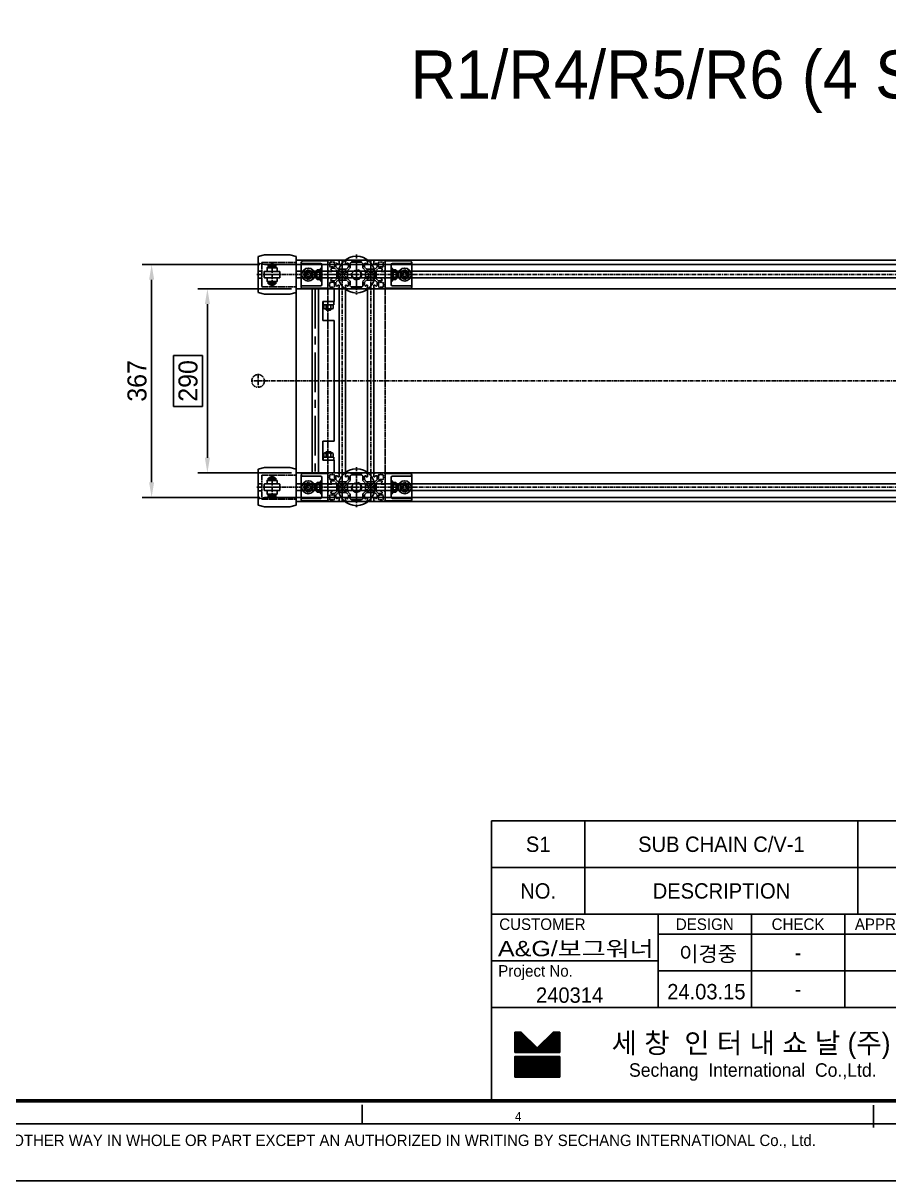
# Model space of a CAD drawing. Header units: inches. Extents: x 0 to 77285, y -118 to 40065.
# Drawn here: x 2496 to 3860, y 36501 to 38325 of the extents above; entities that cross this region are included whole.
import ezdxf
from ezdxf.enums import TextEntityAlignment as Align

# ---------------------------------------------------------------- set-up
doc = ezdxf.new("R2010")
doc.units = ezdxf.units.IN
doc.header["$LTSCALE"] = 5
doc.header["$MEASUREMENT"] = 0
for name, pattern in [('CENTER', [2, 1.25, -0.25, 0.25, -0.25]), ('CENTERX2', [4, 2.5, -0.5, 0.5, -0.5]), ('HIDDEN', [0.375, 0.25, -0.125])]:
    doc.linetypes.add(name, pattern=pattern)
for name, color, linetype in [('11', 1, 'CENTER'), ('22', 2, 'HIDDEN'), ('44', 4, 'Continuous'), ('77', 40, 'HIDDEN'), ('A', 8, 'Continuous'), ('B', 123, 'Continuous'), ('G', 231, 'Continuous'), ('T', 3, 'Continuous')]:
    doc.layers.add(name, color=color, linetype=linetype)
doc.styles.add('SCI', font='')
doc.styles.get('SCI').set_extended_font_data('Gulim')
doc.dimstyles.new('S', dxfattribs={"dimscale": 100, "dimtxt": 2.5, "dimasz": 2, "dimexe": 1.25, "dimexo": 0.625, "dimgap": -0.625, "dimtad": 1, "dimdec": 8, "dimtxsty": 'SCI', "dimcen": 2.5, "dimclrd": 1, "dimclre": 1, "dimclrt": 7, "dimadec": 8, "dimazin": 2, "dimtfac": 1, "dimtdec": 8, "dimtmove": 0, "dimatfit": 3, "dimfxl": 1, "dimarcsym": 0})
doc.dimstyles.new('SCH', dxfattribs={"dimtxt": 2.5, "dimasz": 2, "dimexe": 1.25, "dimexo": 0.625, "dimtad": 1, "dimdec": 8, "dimtxsty": 'SCI', "dimcen": 2.5, "dimclrd": 4, "dimclre": 4, "dimclrt": 7, "dimadec": 8, "dimazin": 2, "dimtfac": 1, "dimtdec": 8, "dimtmove": 0, "dimatfit": 3, "dimfxl": 1, "dimarcsym": 0})

# ---------------------------------------------------------------- blocks, each defined once
blk = doc.blocks.new('A$C47db6cef')
at = {"ltscale": 0.506191}
for p, q in [((0, 43), (0, 28.5)), ((16.5, 45), (2, 45)), ((3.1, 40.5), (2.3, 41.3)), ((3.7, 42.7), (4.5, 41.9)), ((8.5, 41.9), (9.3, 42.7)), ((10.7, 41.3), (9.9, 40.5)), ((12.5, 34.5), (12.5, 39)), ((15.5, 39), (17.5, 39)), ((16.5, 43.5), (16.5, 45)), ((28.5, 45), (16.5, 45)), ((17.5, 43.5), (16.5, 43.5)), ((17.5, 39), (17.5, 43.5)), ((27.5, 43.5), (27.5, 39)), ((28.5, 43.5), (27.5, 43.5)), ((27.5, 39), (29.5, 39)), ((28.5, 45), (28.5, 43.5)), ((36.5, 45), (28.5, 45)), ((32.5, 39), (32.5, 34.5)), ((35, 33), (35, 39.5)), ((37, 44.5), (36.5, 45)), ((44.7, 44.5), (37, 44.5)), ((37.5, 42), (52.5, 42)), ((45, 44.2), (44.7, 44.5)), ((45.3, 44.5), (45, 44.2)), ((53, 44.5), (45.3, 44.5)), ((53.5, 45), (53, 44.5)), ((61.5, 45), (53.5, 45)), ((55, 39.5), (55, 33)), ((57.5, 34.5), (57.5, 39)), ((60.5, 39), (62.5, 39)), ((61.5, 43.5), (61.5, 45)), ((73.5, 45), (61.5, 45)), ((62.5, 43.5), (61.5, 43.5)), ((62.5, 39), (62.5, 43.5)), ((72.5, 43.5), (72.5, 39)), ((73.5, 43.5), (72.5, 43.5)), ((72.5, 39), (74.5, 39)), ((73.5, 45), (73.5, 43.5)), ((88, 45), (73.5, 45)), ((77.5, 39), (77.5, 34.5)), ((80.1, 40.5), (79.3, 41.3)), ((80.7, 42.7), (81.5, 41.9)), ((85.5, 41.9), (86.3, 42.7)), ((87.7, 41.3), (86.9, 40.5)), ((90, 28.5), (90, 43)), ((0, 28.5), (1.5, 28.5)), ((0, 28.5), (0, 16.5)), ((1.5, 28.5), (1.5, 27.5)), ((1.5, 27.5), (6, 27.5)), ((2.3, 35.7), (3.1, 36.5)), ((4.5, 35.1), (3.7, 34.3)), ((6, 32.5), (10.5, 32.5)), ((6, 27.5), (6, 29.5)), ((9.3, 34.3), (8.5, 35.1)), ((9.9, 36.5), (10.7, 35.7)), ((10.5, 32.5), (14, 29)), ((16, 31), (12.5, 34.5)), ((14, 29), (14, 22.8)), ((14, 22.8), (14.3, 22.5)), ((14.3, 22.5), (14, 22.2)), ((14, 22.2), (14, 16)), ((22.2, 31), (16, 31)), ((16, 26.3), (16, 28)), ((19.5, 24.2), (16, 26.3)), ((16, 18.7), (19.5, 20.8)), ((16, 17), (16, 18.7)), ((17, 29), (18.7, 29)), ((18.7, 29), (20.8, 25.5)), ((20.8, 19.5), (18.7, 16)), ((22.5, 30.7), (22.2, 31)), ((22.8, 31), (22.5, 30.7)), ((29, 31), (22.8, 31)), ((24.2, 25.5), (26.3, 29)), ((26.3, 16), (24.2, 19.5)), ((29, 26.3), (25.5, 24.2)), ((25.5, 20.8), (29, 18.7)), ((26.3, 29), (28, 29)), ((32.5, 34.5), (29, 31)), ((29, 28), (29, 26.3)), ((29, 18.7), (29, 17)), ((31, 29), (35, 33)), ((31, 16), (31, 29)), ((55, 33), (59, 29)), ((61, 31), (57.5, 34.5)), ((59, 29), (59, 16)), ((67.2, 31), (61, 31)), ((61, 26.3), (61, 28)), ((64.5, 24.2), (61, 26.3)), ((61, 18.7), (64.5, 20.8)), ((61, 17), (61, 18.7)), ((62, 29), (63.7, 29)), ((63.7, 29), (65.8, 25.5)), ((65.8, 19.5), (63.7, 16)), ((67.5, 30.7), (67.2, 31)), ((67.8, 31), (67.5, 30.7)), ((74, 31), (67.8, 31)), ((69.2, 25.5), (71.3, 29)), ((71.3, 16), (69.2, 19.5)), ((74, 26.3), (70.5, 24.2)), ((70.5, 20.8), (74, 18.7)), ((71.3, 29), (73, 29)), ((77.5, 34.5), (74, 31)), ((74, 28), (74, 26.3)), ((74, 18.7), (74, 17)), ((75.7, 22.5), (76, 22.8)), ((76, 22.2), (75.7, 22.5)), ((76, 29), (79.5, 32.5)), ((76, 22.8), (76, 29)), ((76, 16), (76, 22.2)), ((79.3, 35.7), (80.1, 36.5)), ((79.5, 32.5), (84, 32.5)), ((81.5, 35.1), (80.7, 34.3)), ((84, 29.5), (84, 27.5)), ((84, 27.5), (88.5, 27.5)), ((86.3, 34.3), (85.5, 35.1)), ((86.9, 36.5), (87.7, 35.7)), ((88.5, 28.5), (90, 28.5)), ((88.5, 27.5), (88.5, 28.5)), ((90, 16.5), (90, 28.5)), ((0, 16.5), (0, 2)), ((1.5, 16.5), (0, 16.5)), ((1.5, 17.5), (1.5, 16.5)), ((6, 17.5), (1.5, 17.5)), ((2, 0), (16.5, 0)), ((3.1, 8.5), (2.3, 9.3)), ((2.3, 3.7), (3.1, 4.5)), ((3.7, 10.7), (4.5, 9.9)), ((4.5, 3.1), (3.7, 2.3)), ((6, 15.5), (6, 17.5)), ((10.5, 12.5), (6, 12.5)), ((8.5, 9.9), (9.3, 10.7)), ((9.3, 2.3), (8.5, 3.1)), ((10.7, 9.3), (9.9, 8.5)), ((9.9, 4.5), (10.7, 3.7)), ((14, 16), (10.5, 12.5)), ((12.5, 10.5), (16, 14)), ((12.5, 6), (12.5, 10.5)), ((17.5, 6), (15.5, 6)), ((16, 14), (22.2, 14)), ((16.5, 1.5), (17.5, 1.5)), ((16.5, 0), (16.5, 1.5)), ((16.5, 0), (28.5, 0)), ((18.7, 16), (17, 16)), ((17.5, 1.5), (17.5, 6)), ((22.2, 14), (22.5, 14.3)), ((22.5, 14.3), (22.8, 14)), ((22.8, 14), (29, 14)), ((28, 16), (26.3, 16)), ((27.5, 6), (27.5, 1.5)), ((29.5, 6), (27.5, 6)), ((27.5, 1.5), (28.5, 1.5)), ((28.5, 1.5), (28.5, 0)), ((28.5, 0), (35.5, 0)), ((29, 14), (32.5, 10.5)), ((35, 12), (31, 16)), ((32.5, 10.5), (32.5, 6)), ((35, 5.5), (35, 12)), ((35.5, 0), (36, 0.5)), ((36, 0.5), (44.7, 0.5)), ((52.5, 3), (37.5, 3)), ((44.7, 0.5), (45, 0.8)), ((45, 0.8), (45.3, 0.5)), ((45.3, 0.5), (54, 0.5)), ((54, 0.5), (54.5, 0)), ((59, 16), (55, 12)), ((55, 12), (55, 5.5)), ((57.5, 10.5), (61, 14)), ((57.5, 6), (57.5, 10.5)), ((62.5, 6), (60.5, 6)), ((61, 14), (67.2, 14)), ((61.5, 1.5), (62.5, 1.5)), ((61.5, 0), (61.5, 1.5)), ((63.7, 16), (62, 16)), ((62.5, 1.5), (62.5, 6)), ((67.2, 14), (67.5, 14.3)), ((67.5, 14.3), (67.8, 14)), ((67.8, 14), (74, 14)), ((73, 16), (71.3, 16)), ((72.5, 6), (72.5, 1.5)), ((74.5, 6), (72.5, 6)), ((72.5, 1.5), (73.5, 1.5)), ((73.5, 1.5), (73.5, 0)), ((74, 14), (77.5, 10.5)), ((79.5, 12.5), (76, 16)), ((77.5, 10.5), (77.5, 6)), ((80.1, 8.5), (79.3, 9.3)), ((79.3, 3.7), (80.1, 4.5)), ((84, 12.5), (79.5, 12.5)), ((80.7, 10.7), (81.5, 9.9)), ((81.5, 3.1), (80.7, 2.3)), ((84, 17.5), (84, 15.5)), ((88.5, 17.5), (84, 17.5)), ((85.5, 9.9), (86.3, 10.7)), ((86.3, 2.3), (85.5, 3.1)), ((87.7, 9.3), (86.9, 8.5)), ((86.9, 4.5), (87.7, 3.7)), ((88.5, 16.5), (88.5, 17.5)), ((90, 16.5), (88.5, 16.5)), ((90, 2), (90, 16.5))]:
    blk.add_line(p, q, dxfattribs=at)
for p, q in [((54.5, 0), (61.5, 0)), ((61.5, 0), (73.5, 0)), ((73.5, 0), (88, 0))]:
    blk.add_line(p, q)
for centre, radius, start, end in [((2, 43), 2, 90, 180), ((6.5, 38.5), 5, 123.463, 146.537), ((6.5, 38.5), 4, 149.4775, 210.5225), ((6.5, 38.5), 4, 59.4775, 120.5225), ((6.5, 38.5), 5, 33.463, 56.537), ((6.5, 38.5), 4, 329.4775, 30.5225), ((14, 39), 1.5, 0, 180), ((31, 39), 1.5, 0, 180), ((37.5, 39.5), 2.5, 90, 180), ((52.5, 39.5), 2.5, 0, 90), ((59, 39), 1.5, 0, 180), ((76, 39), 1.5, 0, 180), ((83.5, 38.5), 5, 123.463, 146.537), ((83.5, 38.5), 4, 149.4775, 210.5225), ((83.5, 38.5), 4, 59.4775, 120.5225), ((83.5, 38.5), 5, 33.463, 56.537), ((83.5, 38.5), 4, 329.4775, 30.5225), ((88, 43), 2, 0, 90), ((6.5, 38.5), 5, 213.463, 236.537), ((6.5, 38.5), 4, 239.4775, 300.5225), ((6, 31), 1.5, 90, 270), ((6.5, 38.5), 5, 303.463, 326.537), ((17, 28), 1, 90, 180), ((22.5, 22.5), 3.5, 150, 210), ((22.5, 22.5), 3.5, 60, 120), ((22.5, 22.5), 3.5, 240, 300), ((22.5, 22.5), 3.5, 330, 30), ((28, 28), 1, 0, 90), ((62, 28), 1, 90, 180), ((67.5, 22.5), 3.5, 150, 210), ((67.5, 22.5), 3.5, 60, 120), ((67.5, 22.5), 3.5, 240, 300), ((67.5, 22.5), 3.5, 330, 30), ((73, 28), 1, 0, 90), ((83.5, 38.5), 5, 213.463, 236.537), ((83.5, 38.5), 4, 239.4775, 300.5225), ((84, 31), 1.5, 270, 90), ((83.5, 38.5), 5, 303.463, 326.537), ((2, 2), 2, 180, 270), ((6.5, 6.5), 5, 123.463, 146.537), ((6.5, 6.5), 5, 213.463, 236.537), ((6.5, 6.5), 4, 149.4775, 210.5225), ((6, 14), 1.5, 90, 270), ((6.5, 6.5), 4, 59.4775, 120.5225), ((6.5, 6.5), 4, 239.4775, 300.5225), ((6.5, 6.5), 5, 33.463, 56.537), ((6.5, 6.5), 5, 303.463, 326.537), ((6.5, 6.5), 4, 329.4775, 30.5225), ((14, 6), 1.5, 180, 0), ((17, 17), 1, 180, 270), ((28, 17), 1, 270, 0), ((31, 6), 1.5, 180, 0), ((37.5, 5.5), 2.5, 180, 270), ((52.5, 5.5), 2.5, 270, 0), ((59, 6), 1.5, 180, 0), ((62, 17), 1, 180, 270), ((73, 17), 1, 270, 0), ((76, 6), 1.5, 180, 0), ((83.5, 6.5), 5, 123.463, 146.537), ((83.5, 6.5), 5, 213.463, 236.537), ((83.5, 6.5), 4, 149.4775, 210.5225), ((83.5, 6.5), 4, 59.4775, 120.5225), ((83.5, 6.5), 4, 239.4775, 300.5225), ((84, 14), 1.5, 270, 90), ((83.5, 6.5), 5, 33.463, 56.537), ((83.5, 6.5), 5, 303.463, 326.537), ((83.5, 6.5), 4, 329.4775, 30.5225), ((88, 2), 2, 270, 0)]:
    blk.add_arc(centre, radius, start, end, dxfattribs=at)
at = {"layer": '11', "ltscale": 0.506191}
for p, q in [((22.5, 45), (22.5, 0)), ((67.5, 0), (67.5, 45)), ((90, 22.5), (0, 22.5))]:
    blk.add_line(p, q, dxfattribs=at)
at = {"layer": '11'}
blk.add_line((45, 45), (45, 0), dxfattribs=at)
at = {"layer": 'A', "ltscale": 0.506191}
for p, q in [((0, 45), (0, 43)), ((2, 45), (0, 45)), ((53.5, 45), (36.5, 45)), ((90, 45), (88, 45)), ((90, 43), (90, 45)), ((0, 2), (0, 0)), ((0, 0), (2, 0)), ((35.5, 0), (54.5, 0)), ((90, 0), (90, 2))]:
    blk.add_line(p, q, dxfattribs=at)
at = {"layer": 'A'}
blk.add_line((88, 0), (90, 0), dxfattribs=at)
blk = doc.blocks.new('A$C632A6005')
for p, q in [((-21.5, 0), (-21.5, -40)), ((21.5, 0), (-21.5, 0)), ((-17.5, -40), (-17.5, -11.5)), ((-15.5, -9.5), (15.5, -9.5)), ((10.3, -9.5), (-10.2, -9.5)), ((-10.2, -9.5), (-10.2, -11)), ((-10.2, -11), (10.3, -11)), ((-10.2, -11), (-7.5, -12.3)), ((-7.5, -12.3), (-7.5, -16.9)), ((-7.5, -16.9), (-6.4, -17.5)), ((-6.4, -17.5), (6.4, -17.5)), ((-4, -18.2), (-4, -17.5)), ((-4, -18.2), (4, -18.2)), ((-3.2, -19), (-4, -18.2)), ((-3.8, -16.9), (-3.8, -12.3)), ((3.2, -19), (4, -18.2)), ((3.8, -16.9), (3.8, -12.3)), ((4, -18.2), (4, -17.5)), ((6.4, -17.5), (7.5, -16.9)), ((7.5, -12.3), (10.3, -11)), ((7.5, -16.9), (7.5, -12.3)), ((10.3, -11), (10.3, -9.5)), ((17.5, -40), (17.5, -11.5)), ((21.5, -40.1), (21.5, 0)), ((-3.8, -24.5), (-7.5, -31)), ((-7.5, -31), (-3.8, -37.5)), ((3.8, -24.5), (-3.8, -24.5)), ((-3.2, -19), (3.2, -19)), ((7.5, -31), (3.8, -24.5)), ((3.8, -37.5), (7.5, -31)), ((-19.5, -42), (19.6, -42)), ((-3.8, -37.5), (3.8, -37.5))]:
    blk.add_line(p, q)
for radius in [10.2, 6.5, 4, 3.2]:
    blk.add_circle((0, -31), radius)
for centre, radius, start, end in [((-15.5, -11.5), 2, 90, 180), ((-5.6, -9.9), 3.06, 232.1211, 307.8789), ((-5.6, -14.4), 3.06, 232.1211, 307.8789), ((0, -1.7), 11.3, 250.5288, 289.4712), ((0, -6.2), 11.3, 250.5288, 289.4712), ((5.6, -9.9), 3.06, 232.1211, 307.8789), ((5.6, -14.4), 3.06, 232.1211, 307.8789), ((15.5, -11.5), 2, 0, 90), ((0, -22.5), 4.1, 121.3886, 166.7272), ((0, -22.5), 4.1, 13.2728, 58.6114), ((-19.5, -40), 2, 180, 270), ((-19.5, -40), 2, 270, 0), ((19.5, -40), 2, 180, 270), ((19.6, -40.1), 1.9, 270, 0)]:
    blk.add_arc(centre, radius, start, end)
blk = doc.blocks.new('A$C08fce532')
for p, q in [((-22.5, 90), (-22.5, 0)), ((-22.5, 90), (-22.5, 0)), ((312.5, 90), (22.5, 90)), ((22.5, 0), (22.5, 90)), ((312.5, 0), (312.5, 90)), ((357.5, 90), (357.5, 0)), ((312.5, 0), (22.5, 0))]:
    blk.add_line(p, q)
at = {"layer": '11'}
for p, q in [((312.5, 67.5), (22.5, 67.5)), ((-31.5, 45), (31.5, 45)), ((303.5, 45), (366.5, 45)), ((312.5, 22.5), (22.5, 22.5))]:
    blk.add_line(p, q, dxfattribs=at)
at = {"layer": '22'}
for centre in [(0, 45), (335, 45)]:
    blk.add_circle(centre, 6.92, dxfattribs=at)
at = {"layer": '44'}
for centre in [(0, 45), (335, 45)]:
    blk.add_circle(centre, 29, dxfattribs=at)
at = {"layer": 'A'}
for p, q in [((312.5, 72.5), (22.5, 72.5)), ((312.5, 62.5), (22.5, 62.5)), ((312.5, 27.5), (22.5, 27.5)), ((312.5, 17.5), (22.5, 17.5))]:
    blk.add_line(p, q, dxfattribs=at)
at = {"layer": 'T'}
for centre in [(0, 45), (335, 45)]:
    blk.add_arc(centre, 8, 255, 165, dxfattribs=at)
at = {"xscale": -1.000000000000001, "rotation": 90}
blk.add_blockref('A$C47db6cef', (22.5, 90), dxfattribs=at)
at = {"rotation": 270}
blk.add_blockref('A$C47db6cef', (312.5, 90), dxfattribs=at)
at = {"layer": '44', "xscale": -1, "rotation": 180}
for p in [(0, 90), (335, 90)]:
    blk.add_blockref('A$C632A6005', p, dxfattribs=at)
at = {"layer": '44'}
for p in [(0, 0), (335, 0)]:
    blk.add_blockref('A$C632A6005', p, dxfattribs=at)
blk = doc.blocks.new('A$C024ea68c')
for p, q in [((-12.3, 4.65), (-12.3, -4.65)), ((-11.8, 5.15), (11.8, 5.15)), ((-7.94, 10.35), (-7.94, 5.15)), ((-7.44, 10.85), (7.44, 10.85)), ((-6, 14.35), (6, 14.35)), ((-6, 14.35), (-6, 10.85)), ((-6, 12.85), (6, 12.85)), ((-4.5, 15.35), (4.5, 15.35)), ((-4.5, 15.35), (-4.5, 14.35)), ((-1.985, 17), (1.985, 17)), ((-1.985, 17), (-1.985, 15.35)), ((1.985, 17), (1.985, 15.35)), ((4.5, 15.35), (4.5, 14.35)), ((6, 14.35), (6, 10.85)), ((7.94, 10.35), (7.94, 5.15)), ((12.3, 4.65), (12.3, -4.65)), ((-11.8, -5.15), (11.8, -5.15)), ((-7.94, -5.15), (-7.94, -10.35)), ((-7.44, -10.85), (7.44, -10.85)), ((-6, -10.85), (-6, -14.35)), ((-6, -12.85), (6, -12.85)), ((-6, -14.35), (6, -14.35)), ((-4.5, -15.35), (-4.5, -14.35)), ((-4.5, -15.35), (4.5, -15.35)), ((-1.985, -17), (-1.985, -15.35)), ((-1.985, -17), (1.985, -17)), ((1.985, -17), (1.985, -15.35)), ((4.5, -15.35), (4.5, -14.35)), ((6, -10.85), (6, -14.35)), ((7.94, -5.15), (7.94, -10.35))]:
    blk.add_line(p, q)
for centre, start, end in [((-11.8, 4.65), 90, 180), ((-7.44, 10.35), 90, 180), ((7.44, 10.35), 0, 90), ((11.8, 4.65), 0, 90), ((-11.8, -4.65), 180, 270), ((-7.44, -10.35), 180, 270), ((7.44, -10.35), 270, 0), ((11.8, -4.65), 270, 0)]:
    blk.add_arc(centre, 0.5, start, end)
at = {"layer": '11'}
for p, q in [((-13.3, 0), (13.3, 0)), ((0, 17.35), (0, -17.35))]:
    blk.add_line(p, q, dxfattribs=at)
blk = doc.blocks.new('A$C2389a0cc')
for p, q in [((0, 60), (20, 60)), ((0, 0), (0, 60)), ((20, 42), (20, 60)), ((20, 42), (20, 60)), ((20, 42.5), (20, 59.5)), ((20, 59.5), (25, 59.5)), ((20, 59.5), (25, 59.5)), ((25, 59.5), (25, 42.5)), ((25, 59.5), (25, 42.5)), ((25, 56.6), (25, 45.4)), ((25, 56.6), (25, 45.4)), ((25.6, 58.5), (30.9, 58.5)), ((25.6, 58.5), (30.9, 58.5)), ((25.6, 54.8), (30.9, 54.8)), ((25.6, 54.8), (30.9, 54.8)), ((31.5, 56.6), (31.5, 45.4)), ((31.5, 56.6), (31.5, 45.4)), ((32.7, 55), (31.5, 55)), ((32.7, 55), (31.5, 55)), ((32.7, 47), (32.7, 55)), ((33.4, 54.3), (32.7, 55)), ((32.7, 47), (32.7, 55)), ((33.4, 54.3), (32.7, 55)), ((50, 42), (50, 60)), ((50, 60), (240, 60)), ((240, 42), (240, 60)), ((256.6, 54.3), (257.3, 55)), ((256.6, 54.3), (257.3, 55)), ((257.3, 47), (257.3, 55)), ((257.3, 55), (258.5, 55)), ((257.3, 47), (257.3, 55)), ((257.3, 55), (258.5, 55)), ((258.5, 56.6), (258.5, 45.4)), ((258.5, 56.6), (258.5, 45.4)), ((264.4, 58.5), (259.1, 58.5)), ((264.4, 58.5), (259.1, 58.5)), ((264.4, 54.8), (259.1, 54.8)), ((264.4, 54.8), (259.1, 54.8)), ((265, 59.5), (265, 42.5)), ((270, 59.5), (265, 59.5)), ((265, 59.5), (265, 42.5)), ((270, 59.5), (265, 59.5)), ((265, 56.6), (265, 45.4)), ((265, 56.6), (265, 45.4)), ((290, 60), (270, 60)), ((270, 42), (270, 60)), ((270, 42), (270, 60)), ((270, 42.5), (270, 59.5)), ((290, 0), (290, 60)), ((25, 42.5), (20, 42.5)), ((25, 42.5), (20, 42.5)), ((20, 42), (50, 42)), ((25.6, 47.2), (30.9, 47.2)), ((25.6, 47.2), (30.9, 47.2)), ((30.9, 43.5), (25.6, 43.5)), ((30.9, 43.5), (25.6, 43.5)), ((31.5, 54.3), (33.4, 54.3)), ((31.5, 54.3), (33.4, 54.3)), ((31.5, 47.7), (33.4, 47.7)), ((31.5, 47.7), (33.4, 47.7)), ((31.5, 47), (32.7, 47)), ((31.5, 47), (32.7, 47)), ((32.7, 47), (33.4, 47.7)), ((32.7, 47), (33.4, 47.7)), ((33.4, 47.7), (33.4, 54.3)), ((33.4, 47.7), (33.4, 54.3)), ((270, 42), (240, 42)), ((256.6, 47.7), (256.6, 54.3)), ((258.5, 54.3), (256.6, 54.3)), ((256.6, 47.7), (256.6, 54.3)), ((258.5, 54.3), (256.6, 54.3)), ((257.3, 47), (256.6, 47.7)), ((258.5, 47.7), (256.6, 47.7)), ((257.3, 47), (256.6, 47.7)), ((258.5, 47.7), (256.6, 47.7)), ((258.5, 47), (257.3, 47)), ((258.5, 47), (257.3, 47)), ((264.4, 47.2), (259.1, 47.2)), ((264.4, 47.2), (259.1, 47.2)), ((259.1, 43.5), (264.4, 43.5)), ((259.1, 43.5), (264.4, 43.5)), ((265, 42.5), (270, 42.5)), ((265, 42.5), (270, 42.5)), ((0, 0), (290, 0))]:
    blk.add_line(p, q)
at = {"color": 252}
for p, q in [((0, 35), (290, 35)), ((0, 25), (290, 25))]:
    blk.add_line(p, q, dxfattribs=at)
for centre, radius, start, end in [((28.3, 56.6), 3.32, 145.6158, 214.3842), ((28.3, 56.6), 3.32, 145.6158, 214.3842), ((37.4, 51), 12.4, 162.412, 197.588), ((37.4, 51), 12.4, 162.412, 197.588), ((28.2, 56.6), 3.32, 325.6158, 34.3842), ((28.2, 56.6), 3.32, 325.6158, 34.3842), ((19.1, 51), 12.4, 342.412, 17.588), ((19.1, 51), 12.4, 342.412, 17.588), ((261.8, 56.6), 3.32, 145.6158, 214.3842), ((261.8, 56.6), 3.32, 145.6158, 214.3842), ((270.9, 51), 12.4, 162.412, 197.588), ((270.9, 51), 12.4, 162.412, 197.588), ((261.7, 56.6), 3.32, 325.6158, 34.3842), ((261.7, 56.6), 3.32, 325.6158, 34.3842), ((252.6, 51), 12.4, 342.412, 17.588), ((252.6, 51), 12.4, 342.412, 17.588), ((28.3, 45.4), 3.32, 145.6158, 214.3842), ((28.3, 45.4), 3.32, 145.6158, 214.3842), ((28.2, 45.4), 3.32, 325.6158, 34.3842), ((28.2, 45.4), 3.32, 325.6158, 34.3842), ((261.8, 45.4), 3.32, 145.6158, 214.3842), ((261.8, 45.4), 3.32, 145.6158, 214.3842), ((261.7, 45.4), 3.32, 325.6158, 34.3842), ((261.7, 45.4), 3.32, 325.6158, 34.3842)]:
    blk.add_arc(centre, radius, start, end)
at = {"layer": '11', "linetype": 'CENTERX2', "ltscale": 5}
blk.add_line((0, 30), (290, 30), dxfattribs=at)
blk = doc.blocks.new('A$C0169098b')
for p, q in [((-148.5, 0), (-186.5, 0)), ((139.2, 0), (136.5, -10)), ((139.2, 0), (136.5, -10)), ((195.8, 0), (139.2, 0)), ((139.2, 0), (161, 0)), ((148.5, 0), (186.5, 0)), ((174, 0), (195.8, 0)), ((195.8, 0), (198.5, -10)), ((195.8, 0), (198.5, -10)), ((-195.8, 0), (-198.5, -10)), ((-195.8, 0), (-198.5, -10)), ((-198.5, -10), (-198.5, -50)), ((-198.5, -10), (-198.5, -50)), ((-195.8, 0), (-139.2, 0)), ((-174, 0), (-195.8, 0)), ((-139.2, 0), (-161, 0)), ((-139.2, 0), (-136.5, -10)), ((-139.2, 0), (-136.5, -10)), ((-136.5, -10), (-136.5, -50)), ((-136.5, -10), (-136.5, -50)), ((136.5, -10), (136.5, -50)), ((136.5, -10), (136.5, -50)), ((198.5, -10), (198.5, -50)), ((198.5, -10), (198.5, -50)), ((-195.8, -60), (-198.5, -50)), ((-195.8, -60), (-198.5, -50)), ((-139.2, -60), (-136.5, -50)), ((-139.2, -60), (-136.5, -50)), ((139.2, -60), (136.5, -50)), ((139.2, -60), (136.5, -50)), ((195.8, -60), (198.5, -50)), ((195.8, -60), (198.5, -50)), ((-195.8, -60), (-139.2, -60)), ((-139.2, -60), (-195.8, -60)), ((195.8, -60), (139.2, -60)), ((139.2, -60), (195.8, -60))]:
    blk.add_line(p, q)
at = {"layer": '11'}
for p, q in [((0, -60), (0, 0)), ((167.5, -62), (167.5, 0)), ((-167.5, -62), (-167.5, 0)), ((-10, -60), (10, -60)), ((0, -60), (0, -70))]:
    blk.add_line(p, q, dxfattribs=at)
blk.add_circle((0, -60), 10, dxfattribs=at)
at = {"layer": '22'}
for p, q in [((148.5, -54), (148.5, 0)), ((186.5, -54), (186.5, 0)), ((-186.5, -54), (-186.5, 0)), ((-148.5, -54), (-148.5, 0)), ((-186.5, -54), (-148.5, -54)), ((-173, -54), (-173, -60)), ((-162, -54), (-162, -60)), ((186.5, -54), (148.5, -54)), ((162, -54), (162, -60)), ((173, -54), (173, -60))]:
    blk.add_line(p, q, dxfattribs=at)
at = {"layer": 'G'}
for p, q in [((183.5, 0), (183.5, -50)), ((-183.5, 0), (-183.5, -50)), ((-183.5, -50), (-185.5, -60)), ((183.5, -50), (185.5, -60))]:
    blk.add_line(p, q, dxfattribs=at)
blk.add_blockref('A$C2389a0cc', (-145, 0))
at = {"layer": 'B', "xscale": -1, "rotation": 270}
for p in [(-167.5, -37.9), (167.5, -37.9)]:
    blk.add_blockref('A$C024ea68c', p, dxfattribs=at)
blk = doc.blocks.new('A$C2ed846ee')
for p, q in [((-1340, 190), (-70.1, 190)), ((-1340, 145), (-70.1, 145)), ((-1340, -145), (-70.1, -145)), ((-1340, -190), (-70.1, -190))]:
    blk.add_line(p, q)
at = {"layer": '11'}
for p, q in [((-1340, 167.5), (-70.1, 167.5)), ((-70.1, 0), (-1340, 0)), ((-1340, -167.5), (-70.1, -167.5))]:
    blk.add_line(p, q, dxfattribs=at)
at = {"layer": 'B'}
for p, q in [((-1340, 172.6), (-70.1, 172.6)), ((-1340, 162.3), (-70.1, 162.3)), ((-1340, -162.4), (-70.1, -162.4)), ((-1340, -172.7), (-70.1, -172.7))]:
    blk.add_line(p, q, dxfattribs=at)
at = {"layer": 'G'}
for p, q in [((-1340, 183.5), (-70.1, 183.5)), ((-1340, -183.5), (-70.1, -183.5))]:
    blk.add_line(p, q, dxfattribs=at)
at = {"rotation": 90}
blk.add_blockref('A$C0169098b', (-70, 0), dxfattribs=at)
at = {"layer": '77', "rotation": 90}
blk.add_blockref('A$C08fce532', (-120.1, -167.5), dxfattribs=at)
blk = doc.blocks.new('A$C60684f4e')
at = {"linetype": 'Continuous'}
h = blk.add_hatch(dxfattribs=at)
h.set_pattern_fill('ANSI31', color=5, scale=0.492673, style=0)
h.set_pattern_definition([(45, (-371.08822, -367.43104), (-0.043546589, 0.043546589), [])])
h.paths.add_polyline_path([(278.45, -280.17), (278.45, -277.46), (277.58, -277.46), (275.49, -279.55), (273.4, -277.46), (272.54, -277.46), (272.54, -280.17)])
h.paths.add_polyline_path([(272.54, -280.67), (272.54, -283.38), (278.45, -283.38), (278.45, -280.67)])
for p, q in [((409.5, -249.75), (269.5, -249.75)), ((269.5, -249.75), (269.5, -255.88)), ((269.5, -286.5), (269.5, -255.88)), ((409.5, -255.88), (269.5, -255.88)), ((409.5, -262), (269.5, -262)), ((328.12, -264.63), (291.38, -264.63)), ((328.12, -269.44), (291.38, -269.44))]:
    blk.add_line(p, q)
at = {"color": 3}
for p, q in [((281.75, -255.88), (281.75, -249.75)), ((317.62, -255.88), (317.62, -249.75)), ((281.75, -262), (281.75, -255.88)), ((317.62, -262), (317.62, -255.88)), ((291.38, -262), (291.38, -274.25)), ((303.62, -262), (303.62, -274.25)), ((315.88, -262), (315.88, -274.25)), ((291.38, -268.13), (269.5, -268.13)), ((409.5, -274.25), (269.5, -274.25))]:
    blk.add_line(p, q, dxfattribs=at)
at = {"color": 5, "linetype": 'Continuous'}
for p, q in [((272.54, -277.46), (272.54, -280.17)), ((273.4, -277.46), (272.54, -277.46)), ((273.4, -277.46), (275.49, -279.55)), ((277.58, -277.46), (275.49, -279.55)), ((278.45, -277.46), (277.58, -277.46)), ((278.45, -280.17), (278.45, -277.46)), ((278.45, -280.17), (272.54, -280.17)), ((278.45, -280.67), (272.54, -280.67)), ((272.54, -280.67), (272.54, -283.38)), ((278.45, -283.38), (278.45, -280.67)), ((272.54, -283.38), (278.45, -283.38))]:
    blk.add_line(p, q, dxfattribs=at)
at = {"color": 2}
for p, q in [((252.5, -289.5), (252.5, -287)), ((319.67, -290), (319.67, -287.08))]:
    blk.add_line(p, q, dxfattribs=at)
blk.add_lwpolyline([(12.5, -289.5), (12.5, -7.5), (412.5, -7.5), (412.5, -289.5)], close=True, dxfattribs=at)
at = {"color": 40, "const_width": 0.5}
blk.add_lwpolyline([(15.5, -286.5), (15.5, -10.5), (409.5, -10.5), (409.5, -286.5)], close=True, dxfattribs=at)
at = {"layer": 'Defpoints', "color": 1}
blk.add_lwpolyline([(0, -297), (0, 0), (420, 0), (420, -297)], close=True, dxfattribs=at)
at = {"style": 'SCI'}
for s, height, p in [('NO.', 2.019, (275.62, -258.94)), ('DESCRIPTION', 2.0192, (299.69, -258.94)), ('DESIGN', 1.514, (297.5, -263.31)), ('CHECK', 1.514, (309.75, -263.31)), ('APPROVE', 1.514, (322, -263.31)), ('이경중', 2.019, (297.93, -267.2)), ('-', 2.02, (309.75, -267.03)), ('세 창  인 터 내 쇼 날 (주)', 2.6509, (303.58, -278.9)), ('Sechang  International  Co.,Ltd.', 1.7673, (303.81, -282.45))]:
    blk.add_text(s, height=height, dxfattribs=at).set_placement(p, align=Align.MIDDLE_CENTER)
for s, height, p in [('CUSTOMER', 1.514, (270.51, -263.31)), ('Project No.', 1.5144, (270.38, -269.44))]:
    blk.add_text(s, height=height, dxfattribs=at).set_placement(p, align=Align.MIDDLE_LEFT)
at = {"color": 40, "style": 'SCI'}
blk.add_text('-', height=2.02, dxfattribs=at).set_placement((309.75, -271.84), align=Align.MIDDLE_CENTER)
at = {"color": 2, "style": 'SCI'}
blk.add_text('4', height=1.17, dxfattribs=at).set_placement((273, -288.54), align=Align.MIDDLE_CENTER)
at = {"color": 3, "linetype": 'Continuous', "style": 'SCI'}
blk.add_text('IT MUST NOT BE REPRODUCED OR DISCLOSED TO OTHERS OR USED IN ANY OTHER WAY IN WHOLE OR PART EXCEPT AN AUTHORIZED IN WRITING BY SECHANG INTERNATIONAL Co., Ltd.', height=1.5, dxfattribs=at).set_placement((131.88, -292.43))
blk = doc.blocks.new('*D595')
at = {"color": 1, "lineweight": -2, "transparency": 16777216}
for p, q in [((2918.6, 37906.6), (2771.2, 37906.6)), ((2786.2, 37882.6), (2786.2, 37640.6)), ((2778.7, 37801.8), (2732.9, 37801.8)), ((2732.9, 37801.8), (2732.9, 37721.3)), ((2778.7, 37721.3), (2778.7, 37801.8)), ((2732.9, 37721.3), (2778.7, 37721.3)), ((2918.6, 37616.6), (2771.2, 37616.6))]:
    blk.add_line(p, q, dxfattribs=at)
at = {"color": 1, "transparency": 16777216}
for points in [[(2782.2, 37882.6), (2790.2, 37882.6), (2786.2, 37906.6)], [(2782.2, 37640.6), (2790.2, 37640.6), (2786.2, 37616.6)]]:
    blk.add_solid(points, dxfattribs=at)
at = {"layer": 'Defpoints', "color": 0, "transparency": 16777216}
for p in [(2926.1, 37906.6), (2786.2, 37616.6), (2926.1, 37616.6)]:
    blk.add_point(p, dxfattribs=at)
at = {"color": 7, "transparency": 16777216, "insert": (2755.8, 37761.6), "char_height": 30, "attachment_point": 5, "rotation": 90, "style": 'SCI'}
blk.add_mtext('290', dxfattribs=at)
blk = doc.blocks.new('*D596')
at = {"color": 4, "lineweight": -2, "transparency": 16777216}
for p, q in [((2868.6, 37945.1), (2683.3, 37945.1)), ((2698.3, 37921.1), (2698.3, 37602.1)), ((2868.6, 37578.1), (2683.3, 37578.1))]:
    blk.add_line(p, q, dxfattribs=at)
at = {"color": 4, "transparency": 16777216}
for points in [[(2694.3, 37921.1), (2702.3, 37921.1), (2698.3, 37945.1)], [(2694.3, 37602.1), (2702.3, 37602.1), (2698.3, 37578.1)]]:
    blk.add_solid(points, dxfattribs=at)
at = {"layer": 'Defpoints', "color": 0, "transparency": 16777216}
for p in [(2876.1, 37945.1), (2698.3, 37578.1), (2876.1, 37578.1)]:
    blk.add_point(p, dxfattribs=at)
at = {"color": 7, "transparency": 16777216, "insert": (2675.4, 37761.6), "char_height": 30, "attachment_point": 5, "rotation": 90, "style": 'SCI'}
blk.add_mtext('367', dxfattribs=at)

msp = doc.modelspace()

# ---------------------------------------------------------------- block references
at = {"xscale": 12, "yscale": 12, "zscale": 12}
msp.add_blockref('A$C60684f4e', (0, 40065.41058948), dxfattribs=at)
at = {"rotation": 180}
msp.add_blockref('A$C2ed846ee', (2856.06922565, 37761.58118606), dxfattribs=at)

# ---------------------------------------------------------------- texts
at = {"color": 40, "style": 'SCI'}
msp.add_text('R1/R4/R5/R6 (4 SET)', height=75.7211538462, dxfattribs=at).set_placement((3106.39664981, 38244.36162473), align=Align.MIDDLE_LEFT)
at = {"style": 'SCI'}
for s, height, p in [('S1', 24.230769231, (3307.5, 37031.66058948)), ('SUB CHAIN C/V-1', 24.2307692308, (3596.25, 37031.66058948))]:
    msp.add_text(s, height=height, dxfattribs=at).set_placement(p, align=Align.MIDDLE_CENTER)
at = {"color": 40, "style": 'SCI', "width": 1.13984}
msp.add_text('A&G/보그워너', height=24.230769231, dxfattribs=at).set_placement((3244.05372991, 36855.21463179), (3489.57404273, 36855.21463179), align=Align.FIT)
at = {"color": 40, "style": 'SCI'}
for s, p in [('240314', (3356.9534871, 36793.99712794)), ('24.03.15', (3572.55060841, 36799.44905102))]:
    msp.add_text(s, height=24.230769231, dxfattribs=at).set_placement(p, align=Align.MIDDLE_CENTER)

# ---------------------------------------------------------------- dimensions: what is measured, and where the dimension line sits
for base, p1, p2, dimstyle, picture, middle in [((2698.2653783223, 37578.0811860581), (2876.0692256507, 37945.0811860581), (2876.0692256507, 37578.081186058), 'SCH', '*D596', (2675.3659109455, 37761.5811860581)), ((2786.1765790054, 37616.5811860581), (2926.0692256507, 37906.5811860581), (2926.0692256507, 37616.5811860581), 'S', '*D595', (2755.7970849974, 37761.5811860581))]:
    dim = msp.add_linear_dim(base=base, p1=p1, p2=p2, angle=90, dimstyle=dimstyle, override={"dimscale": 12})
    dim.commit()
    dim.dimension.update_dxf_attribs({"geometry": picture, "text_midpoint": middle})

doc.saveas('drawing.dxf')
